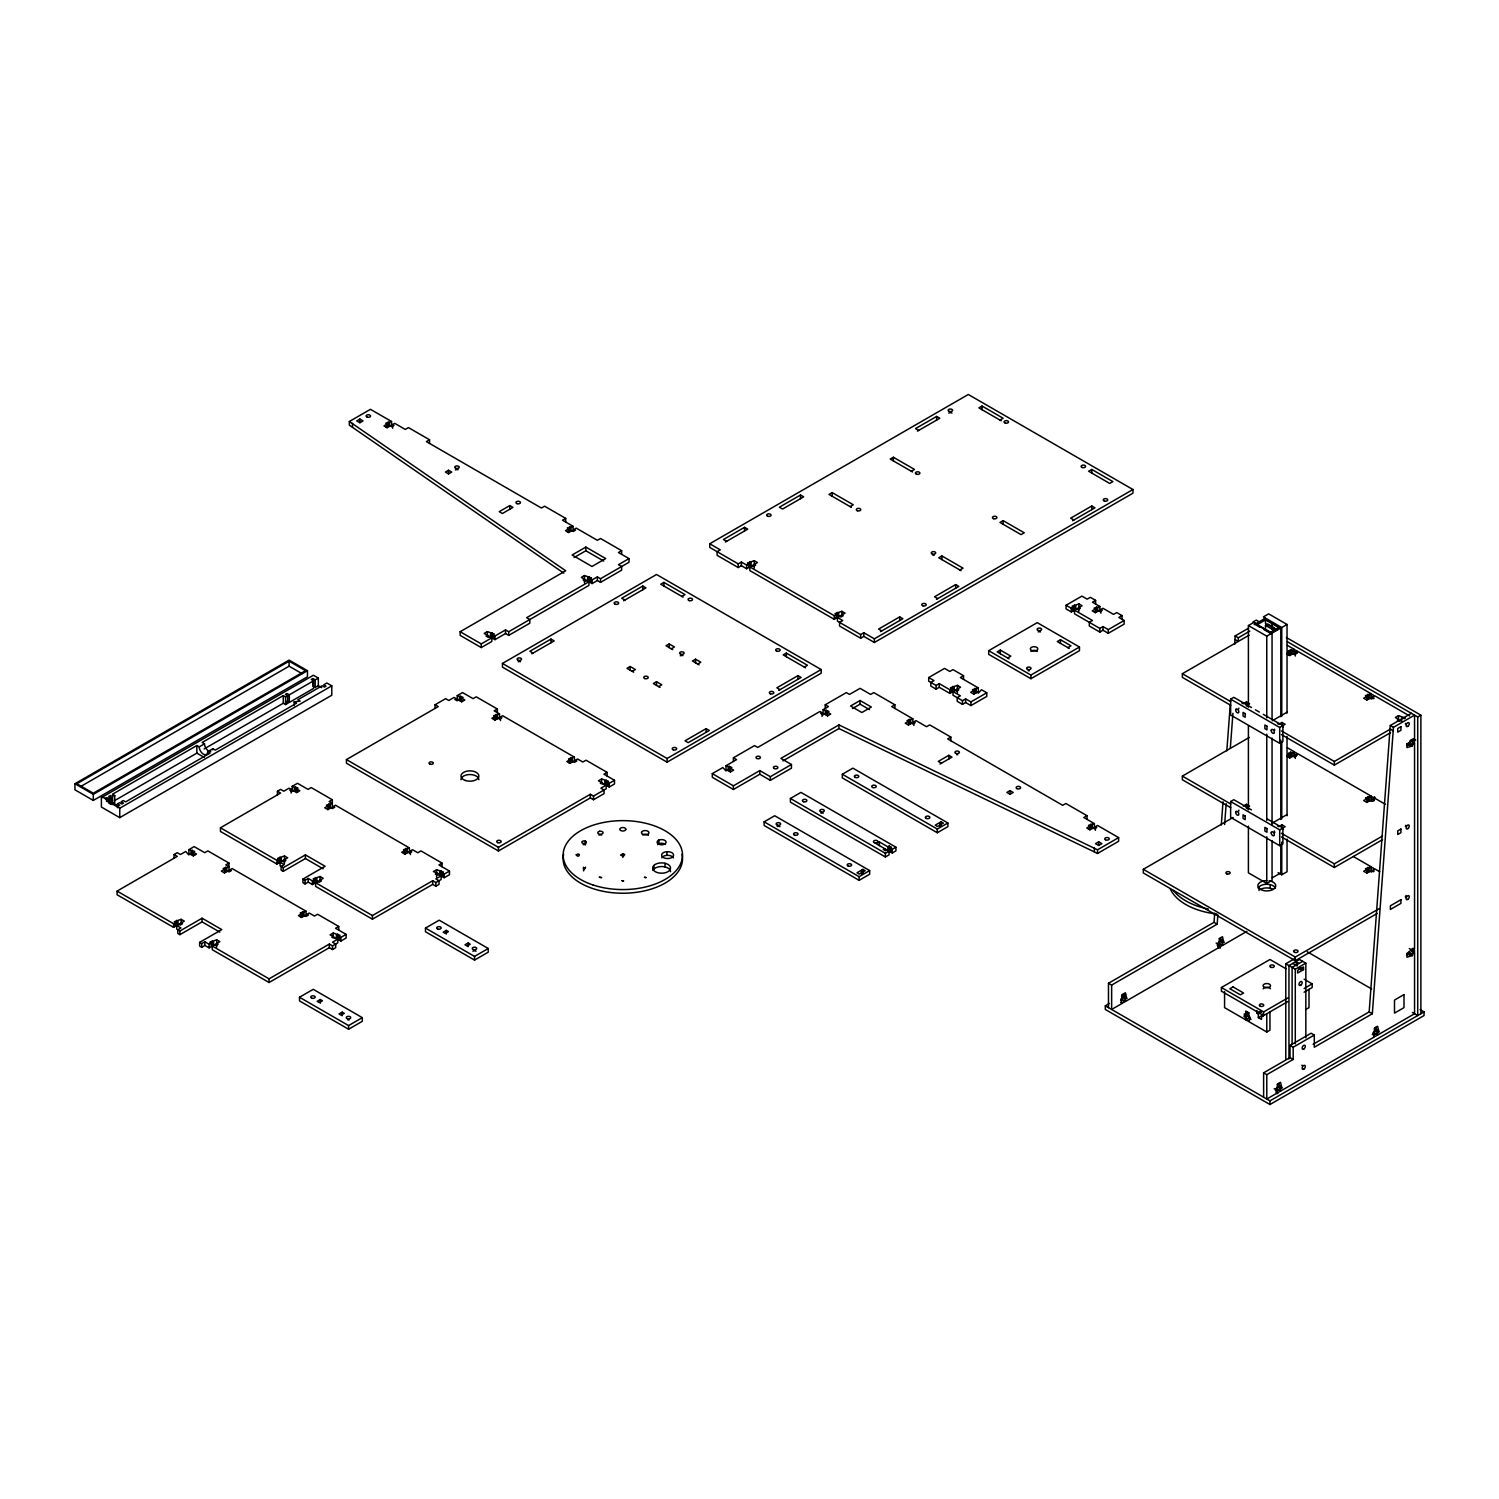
<?xml version="1.0" encoding="UTF-8"?>
<svg xmlns="http://www.w3.org/2000/svg" width="1499" height="1499" viewBox="0 0 1499 1499"><rect width="100%" height="100%" fill="white"/><g stroke="black" fill="none" stroke-linecap="round" stroke-linejoin="round"><path stroke-width="1.5" d="M1108.473 1007.628L1108.473 983.269L1214.021 922.335L1214.715 913.06M1221.292 824.993L1223.015 801.815M1226.819 750.83L1230.286 704.474M1234.783 644.233L1235.139 635.932L1248.555 628.175M1108.473 983.269L1111.64 985.087L1217.188 924.152L1217.881 914.877M1224.627 824.506L1226.182 803.651M1230.342 748.02L1232.928 713.262M1313.124 1044.26L1369.168 1011.9L1390.285 725.516L1411.383 713.318M1263.62 1097.212L1263.62 1072.834L1290.021 1057.601L1290.021 1045.421L1311.119 1033.223L1314.286 1035.06L1314.286 1047.239L1372.334 1013.736L1393.452 727.334L1414.55 715.154L1414.55 739.513L1410.109 740.506L1410.109 742.08M117.484 807.699L117.484 803.895L119.808 805.244L118.215 806.162L112.95 803.108C109.202 807.98 106.673 795.613 101.389 797.655L101.389 807.043L119.751 817.648L331.785 695.217L331.785 685.849L326.876 683.001L323.709 684.837L326.033 686.167L324.459 687.085L322.135 685.755L297.851 699.771L300.175 701.101L294.16 701.888L294.16 705.71M112.95 803.108C110.57 806.069 108.771 796.7 105.024 798.536L111.038 797.749L111.038 803.464M563.774 573.124L349.342 425.154L349.342 421.5L370.459 409.321L391.558 421.5L391.558 425.154L387.117 427.721L383.969 425.885L387.117 424.067L387.117 427.721M359.891 419.064L356.725 420.9L359.891 422.718L363.058 420.9L359.891 419.064L359.891 422.718M391.558 421.5L385.749 423.261L387.117 424.067M385.749 426.934L388.072 425.585L389.44 426.372L389.44 422.718M392.607 428.208L392.607 424.554L394.724 423.336L405.273 429.426L408.44 427.59L429.557 439.788L429.557 443.442M429.557 439.788L426.391 441.605L541.42 508.03L544.587 506.194L565.704 518.392L565.704 522.045M448.557 470.255L445.39 472.073L448.557 473.909L451.724 472.073L448.557 470.255L448.557 473.909M509.772 505.594L499.204 511.684L502.371 513.52L512.939 507.412L509.772 505.594L509.772 509.248M74.95 783.733L289.101 660.103L307.464 670.69L307.464 676.798L93.313 800.429L74.95 789.823L74.95 783.733L93.313 794.339L307.464 670.69M289.101 661.19L76.842 783.733L93.313 793.233L305.552 670.69L289.101 661.19L289.101 666.193L80.89 786.394M565.704 518.392L562.537 520.209L573.086 526.299L573.086 529.971L568.664 532.52L565.498 530.702L568.664 528.866L568.664 532.52M573.086 526.299L567.278 528.079L568.664 528.866M101.389 797.655L313.422 675.243L318.331 678.073L318.331 685.68L321.742 687.666M110.308 795.482L110.308 803.108L112.631 804.438L114.748 803.22L114.748 795.613L108.715 796.4L111.038 797.749M294.16 701.888L296.483 703.237L215.313 750.1L212.952 748.732L207.668 751.767A5.977 3.448 60 0 1 203.452 754.203A5.977 3.448 60 0 1 199.217 746.895L196.856 745.528L112.425 794.264L114.748 795.613M204.108 748.957L283.292 703.237L285.616 704.567L287.714 703.35L287.714 695.742L285.616 696.96L283.292 695.611L202.121 742.473L204.501 743.841A5.977 3.448 60 0 0 210.834 751.73M318.331 678.073L315.165 679.89L312.841 678.56L311.249 679.478L313.572 680.808L313.572 688.434L289.307 702.45L286.984 701.101M567.278 531.733L569.601 530.384L570.988 531.189L570.988 527.536M199.217 746.895L204.501 743.841M287.714 695.742L285.391 694.393L286.984 693.494L289.307 694.824L313.572 680.808M109.258 802.19L110.308 801.59M114.43 800.728L196.856 753.135L204.389 757.501M312.841 678.56L312.841 686.167L315.165 687.516L318.331 685.68M117.484 803.895L119.601 802.677L121.925 804.026L123.499 803.108L121.175 801.759L123.293 800.541L125.616 801.89L210.047 753.135L207.668 751.767M111.882 803.708L119.751 808.261L331.785 685.849M585.865 547.079L572.131 555.005L591.974 566.472L605.708 558.546L585.865 547.079L585.865 550.751L603.722 561.057M574.098 557.534L585.865 550.751M492.871 634.77L494.989 635.988L505.538 629.899L508.704 631.716L588.92 585.416L588.92 581.762L526.655 617.7L529.822 619.537L529.822 623.191L508.704 635.389L505.538 633.552L494.989 639.642L492.871 638.424L492.871 634.77L494.258 633.983L487.381 631.604L484.214 633.421L491.822 637.824L491.822 641.478L481.273 647.568L460.156 635.389L460.156 631.716L565.704 570.782L349.342 421.5M621.635 554.33L621.635 550.676L618.469 552.513L629.018 558.602L629.018 562.256L600.537 578.708L597.37 576.89L592.086 579.926L589.969 578.708L589.969 582.361L592.086 583.579L597.37 580.544L600.537 582.361L621.635 570.182L621.635 566.528L618.469 564.692L629.018 558.602M589.969 582.361L591.356 581.575L591.356 577.921L584.479 575.541L581.331 577.377L588.92 581.762M584.479 579.195L583.111 579.982L585.434 581.331L586.802 580.544M489.705 636.607L488.337 637.394L486.013 636.044L487.381 635.257L487.381 631.604M589.969 578.708L591.356 577.921M492.871 638.424L494.258 637.637L491.934 636.288L490.548 637.094L490.548 633.421M591.356 581.575L589.032 580.225L587.645 581.031L587.645 577.377M460.156 631.716L481.273 643.914L491.822 637.824M277.427 794.882L277.427 791.228L280.594 789.392L283.761 791.228L289.045 788.174L291.162 789.392L291.162 793.046M502.446 663.439L656.525 574.492L821.171 669.547L821.171 673.201L667.092 762.167L502.446 667.111L502.446 663.439L667.092 758.494L821.171 669.547M709.739 543.762L720.288 549.871L717.122 551.688L717.122 555.342L738.22 567.54L741.387 565.704L746.671 568.758L748.788 567.54L748.788 563.868L746.671 565.104L741.387 562.05L738.22 563.868L709.739 547.416L709.739 543.762L968.298 394.481L1132.944 489.536L1132.944 493.19L874.367 642.49L863.817 636.382L860.651 638.218L839.552 626.02L839.552 622.366L842.719 620.549L837.435 617.494L837.435 621.148L860.651 634.564L863.817 632.728L874.367 638.818L1132.944 489.536M174.09 858.196L174.09 854.542L177.257 852.706L180.423 854.542L185.707 851.488L188.762 854.842L190.129 854.055M315.614 882.724L372.427 915.533L432.686 880.737L435.853 882.555L441.137 879.52L441.137 875.847L435.853 878.901L439.02 880.737L439.02 884.391L435.853 886.209L432.686 884.391L372.427 919.187L315.614 886.377L315.614 882.724L323.222 878.339L320.055 876.503L313.179 878.882L314.565 879.688L314.565 883.342L312.448 884.56L308.232 882.124L305.065 883.942L302.948 882.724L302.948 879.07L325.114 866.272L305.403 854.898L283.236 867.696L280.069 865.86L280.069 862.206L287.677 857.821L284.51 855.985L277.652 858.365L279.02 859.152L279.02 862.824L276.903 864.042L220.447 831.439L220.447 827.785L280.594 793.046L277.427 791.228M296.633 792.559L296.633 788.905L299.8 790.722L296.633 792.559L292.211 789.992L292.211 786.338L297.495 783.302L308.045 789.392L311.211 787.556L332.31 799.754L332.31 807.062L327.888 809.629L324.721 807.792L327.888 805.956L327.888 809.629M435.085 708.409L435.085 704.755L445.634 698.646L448.801 700.483L454.085 697.428L456.202 698.646L454.815 699.452L457.139 700.783L458.525 699.996M531.808 653.808L554.162 640.897L550.995 639.08L529.878 651.259L533.044 653.096M623.621 600.799L645.975 587.889L642.809 586.053L621.71 598.251L624.877 600.068M725.366 542.057L747.72 529.147L744.553 527.311L723.455 539.509L726.622 541.326M800.503 495.026L779.386 507.205L782.553 509.042L803.67 496.844L800.503 495.026L800.503 498.68M917.463 431.15L939.817 418.24L936.65 416.422L915.533 428.602L918.7 430.438M291.162 789.392L289.775 790.179L292.099 791.528L293.485 790.722M292.211 786.338L298.02 788.118L296.633 788.905M212.277 946.056L269.07 978.847L329.349 944.051L332.516 945.888L337.781 942.834L337.781 939.18L332.516 942.215L335.682 944.051L335.682 947.705L332.516 949.542L329.349 947.705L269.07 982.501L212.277 949.71L212.277 946.056L219.866 941.653L216.699 939.836L209.841 942.215L211.209 943.002L211.209 946.656L209.111 947.874L204.876 945.438L201.709 947.274L199.611 946.056L199.611 942.384L221.777 929.605L202.065 918.212L179.899 931.01L176.732 929.193L176.732 925.52L184.321 921.136L181.154 919.318L174.296 921.698L175.683 922.485L175.683 926.138L173.565 927.356L117.091 894.753L117.091 891.099L177.257 856.36L174.09 854.542M193.296 855.873L193.296 852.219L196.463 854.055L193.296 855.873L188.874 853.324L188.874 849.671L194.139 846.616L204.707 852.706L207.855 850.889L228.972 863.068L228.972 870.376L224.531 872.943L221.365 871.106L224.531 869.289L224.531 872.943M346.438 759.581L498.418 847.328L590.344 794.264L593.51 796.081L606.177 788.774L606.177 785.12L600.893 788.174L604.06 789.992L604.06 793.646L593.51 799.735L590.344 797.918L498.418 850.982L346.438 763.235L346.438 759.581L438.251 706.572L435.085 704.755M461.692 701.813L461.692 698.159L464.859 699.996L461.692 701.813L457.251 699.265L457.251 695.611L462.535 692.557L473.084 698.646L476.251 696.829L497.349 709.008L497.349 712.662M188.874 849.671L194.664 851.432L193.296 852.219M298.02 791.772L295.696 790.423L294.329 791.228L294.329 787.556M457.251 695.611L463.06 697.372L461.692 698.159M194.664 855.086L192.34 853.755L190.973 854.542L190.973 850.889M681.858 596.415L685.024 594.597L663.926 582.399L660.759 584.235L683.113 597.145M850.102 506.606L853.268 504.77L832.151 492.59L828.984 494.408L851.338 507.318M911.317 471.248L914.484 469.431L893.367 457.251L890.2 459.069L912.554 471.979M999.964 420.076L1003.131 418.24L982.032 406.06L978.866 407.878L1001.22 420.788M332.31 799.754L329.143 801.572L332.31 803.408L326.52 805.169L327.888 805.956M837.435 617.494L845.043 613.11L841.876 611.292L834.999 613.653L836.386 614.459L836.386 618.113L834.268 619.331L749.837 570.576L749.837 566.922L757.426 562.537L754.259 560.701L747.401 563.081L748.788 563.868M228.972 863.068L225.806 864.904L228.972 866.722L223.164 868.502L224.531 869.289M497.349 709.008L494.183 710.845L499.467 713.88L499.467 717.553L495.026 720.101L491.859 718.283L495.026 716.447L495.026 720.101M499.467 713.88L493.658 715.66L495.026 716.447M493.658 719.314L495.982 717.965L497.349 718.771L497.349 715.098M500.516 720.588L500.516 716.934L502.633 715.716L574.398 757.145L574.398 760.799L569.976 763.366L566.809 761.529L569.976 759.712L569.976 763.366M220.447 827.785L276.903 860.37L279.02 859.152M281.344 857.821L281.344 861.475L279.976 860.688L277.652 862.019L279.02 862.824M117.091 891.099L173.565 923.703L175.683 922.485M177.988 921.136L177.988 924.789L176.62 924.002L174.296 925.351L175.683 926.138M632.259 671.365L635.426 669.547L630.142 666.493L626.975 668.329L633.665 672.189M671.308 648.823L674.475 646.987L669.191 643.952L666.024 645.769L672.714 649.629M280.069 862.206L284.285 864.642L281.119 866.478L281.119 870.132L283.236 871.35L305.403 858.552L323.147 868.802M176.732 925.52L180.948 927.956L177.781 929.792L177.781 933.446L179.899 934.664L202.065 921.866L219.791 932.116M302.948 879.07L305.065 880.288L308.232 878.47L312.448 880.906L314.565 879.688M199.611 942.384L201.709 943.602L204.876 941.784L209.111 944.22L211.209 943.002M658.642 686.598L661.808 684.781L656.525 681.726L653.358 683.563L660.047 687.404M697.691 664.057L700.857 662.221L695.573 659.185L692.407 661.003L699.096 664.863M316.889 878.339L316.889 881.993L315.502 881.206L313.179 882.536L314.565 883.342M409.358 847.891L403.55 849.652L404.936 850.439L404.936 854.111L409.358 851.544L409.358 847.891L335.476 805.225L333.378 806.462L334.745 807.249L332.422 808.579L331.054 807.792M404.936 850.439L401.769 852.275L404.936 854.111M306.021 911.205L300.212 912.985L301.58 913.772L301.58 917.425L306.021 914.858L306.021 911.205L232.139 868.558L230.022 869.776L231.408 870.563L229.085 871.912L227.698 871.106M403.55 853.306L405.873 851.975L407.241 852.762L407.241 849.109M574.398 757.145L568.589 758.925L569.976 759.712M301.58 913.772L298.413 915.589L301.58 917.425M410.407 854.599L410.407 850.926L412.525 849.708L417.809 852.762L420.975 850.926L442.074 863.124L442.074 866.778M300.212 916.639L302.536 915.289L303.904 916.076L303.904 912.423M568.589 762.579L570.913 761.23L572.299 762.017L572.299 758.363M749.837 566.922L834.268 615.677L836.386 614.459M959.866 569.976L963.033 568.14L941.915 555.96L938.749 557.778L961.103 570.688M1003.131 520.621L999.964 522.439L1021.081 534.637L1024.248 532.801L1003.131 520.621L1003.131 524.275M1091.797 469.431L1088.63 471.248L1109.728 483.446L1112.895 481.61L1091.797 469.431L1091.797 473.084M804.288 667.111L807.455 665.275L786.338 653.096L783.19 654.913L805.544 667.823M442.074 863.124L438.907 864.942L449.475 871.05L449.475 874.704L444.191 877.739L442.074 876.522L442.074 872.868L443.442 872.081L436.584 869.701L433.417 871.537L443.442 875.735L442.074 876.522M338.737 930.092L338.737 926.438L335.57 928.274L346.119 934.364L346.119 938.018L340.854 941.072L338.737 939.854L338.737 936.2L340.104 935.395L333.246 933.015L330.08 934.851L336.413 938.505L337.781 937.718L337.781 934.064M607.114 776.032L607.114 772.378L603.947 774.215L614.515 780.304L614.515 783.958L609.231 787.012L607.114 785.795L607.114 782.141L608.5 781.335L601.624 778.955L598.457 780.792L604.79 784.445L606.177 783.658L606.177 780.005M436.584 873.355L435.328 874.086L441.137 875.847M442.074 872.868L444.191 874.086L449.475 871.05M338.737 936.2L340.854 937.418L346.119 934.364M607.114 782.141L609.231 783.359L614.515 780.304M338.737 939.854L340.104 939.049M607.114 785.795L608.5 784.989M706.141 728.645L685.024 740.825L688.191 742.661L709.308 730.481L706.141 728.645L706.141 732.299M778.768 690.364L801.122 677.454L797.955 675.637L776.857 687.816L780.023 689.652M880.513 631.622L902.866 618.712L899.7 616.895L878.601 629.074L881.768 630.91M936.444 599.338L958.817 586.428L955.65 584.591L934.533 596.789L937.699 598.607M1072.609 520.734L1094.963 507.824L1091.797 505.987L1070.679 518.186L1073.846 520.003M299.5 997.247L313.235 989.321L362.308 1017.652L362.308 1021.306L348.592 1029.232L299.5 1000.901L299.5 997.247L348.592 1025.578L362.308 1017.652M425.472 928.087L439.188 920.18L488.262 948.511L488.262 952.165L474.546 960.091L425.472 931.741L425.472 928.087L474.546 956.418L488.262 948.511M733.404 761.455L733.404 757.801L754.522 745.603L757.688 747.439L819.953 711.482L822.07 712.7L822.07 716.372M825.237 708.446L825.237 704.792L846.335 692.594L849.502 694.43L860.07 688.341L870.619 694.43L873.786 692.594L894.884 704.792L894.884 708.446M320.355 999.533L317.188 1001.351L319.306 1002.569L322.472 1000.751L320.355 999.533L320.355 1003.187M782.909 760.911L838.953 728.551L1097.53 853.456L1118.629 841.276L1118.629 837.622L1097.53 849.802L838.953 724.898L780.904 758.4L791.453 764.509L791.453 768.163L770.355 780.342L759.806 774.252L733.404 789.486L712.306 777.288L712.306 773.634L722.855 767.544L725.909 770.898L727.296 770.111M730.463 771.929L730.463 768.275L733.629 770.111L730.463 771.929L726.022 769.38L726.022 765.727L736.571 759.618L733.404 757.801M827.56 715.885L827.56 712.212L830.727 714.049L827.56 715.866L823.12 713.318L823.12 709.664L828.404 706.61L825.237 704.792M726.022 765.727L731.831 767.488L730.463 768.275M822.07 712.7L820.702 713.505L823.007 714.836L824.394 714.049M823.12 709.664L828.928 711.425L827.56 712.212M446.309 930.373L443.142 932.209L445.259 933.427L448.426 931.591L446.309 930.373L446.309 934.027M860.07 700.52L850.57 706.01L861.85 712.531L871.35 707.041L860.07 700.52L860.07 704.174L869.476 709.608M852.463 708.559L860.07 704.174M712.306 773.634L733.404 785.832L759.806 770.598L770.355 776.688L791.453 764.509M342.184 1012.125L339.018 1013.961L341.116 1015.179L344.283 1013.343L342.184 1012.125L342.184 1015.779M468.138 942.983L464.971 944.801L467.07 946.019L470.236 944.201L468.138 942.983L468.138 946.637M928.705 677.548L933.989 680.583L930.823 682.42L930.823 686.074L936.088 689.128L939.255 687.292L949.823 693.381L951.921 692.163L951.921 688.509L949.823 689.727L939.255 683.638L936.088 685.455L928.705 681.202L928.705 677.548L944.539 668.404L949.823 671.458L952.989 669.622L963.538 675.712L963.538 679.366M1074.502 610.13L1092.452 620.492L1089.286 622.31L1089.286 625.964L1099.835 632.072L1103.002 630.236L1108.286 633.29L1124.119 624.146L1124.119 620.492L1108.286 629.617L1103.002 626.582L1099.835 628.4L1074.502 613.784L1074.502 610.13L1082.109 605.746L1078.943 603.91L1072.085 606.289L1073.453 607.076L1073.453 610.73L1071.335 611.948L1066.07 608.913L1066.07 605.259L1081.885 596.115L1087.168 599.15L1090.335 597.333L1095.619 600.368L1095.619 604.041M894.884 704.792L891.718 706.61L912.835 718.808L912.835 722.462L908.394 725.01L905.227 723.193L908.394 721.356L908.394 725.01M988.684 650.678L1037.233 622.647L1079.467 647.025L1079.467 650.678L1030.919 678.71L988.684 654.332L988.684 650.678L1030.919 675.056L1079.467 647.025M1066.07 605.259L1071.335 608.294L1073.453 607.076M1007.684 657.986L1010.851 656.169L1000.301 650.079L997.135 651.896L1009.089 658.811M1075.776 605.746L1075.776 609.4L1074.408 608.613L1072.085 609.943L1073.453 610.73M963.538 675.712L960.372 677.548L978.304 687.91L978.304 691.564L973.882 694.112L970.715 692.294L973.882 690.458L973.882 694.112M1095.619 600.368L1092.452 602.205L1099.835 606.477L1099.835 610.13L1095.394 612.679L1092.228 610.861L1095.394 609.025L1095.394 612.679M952.989 691.564L960.372 695.817L957.205 697.653L957.205 701.307L962.47 704.361L965.637 702.525L970.921 705.579L986.754 696.435L986.754 692.782L970.921 701.925L965.637 698.871L962.47 700.689L952.989 695.217L952.989 691.564L960.578 687.179L957.411 685.343L950.553 687.722L951.921 688.509M1099.835 606.477L1094.026 608.238L1095.394 609.025M954.245 687.179L954.245 690.833L952.877 690.027L950.553 691.376L951.921 692.163M912.835 718.808L907.026 720.569L908.394 721.356M1100.884 613.166L1100.884 609.512L1103.002 608.294L1113.551 614.384L1116.718 612.566L1122.001 615.602L1122.001 619.274M913.884 725.497L913.884 721.843L916.001 720.626L926.551 726.715L929.717 724.898L950.834 737.077L950.834 740.731M978.304 687.91L972.514 689.671L973.882 690.458M1067.85 647.643L1071.017 645.807L1060.468 639.717L1057.301 641.535L1069.255 648.449M790.404 798.48L800.953 792.39L895.934 847.216L895.934 850.87L892.242 853.006L890.144 851.788L890.144 848.134L891.512 847.347L889.188 845.998L887.82 846.804L879.37 841.913L876.203 843.75L889.076 851.188L889.076 854.842L885.384 856.978L790.404 802.134L790.404 798.48L885.384 853.324L889.076 851.188M842.326 774.252L852.875 768.144L947.874 822.988L947.874 826.642L937.306 832.751L842.326 777.906L842.326 774.252L937.306 829.078L947.874 822.988M764.134 821.827L774.683 815.737L869.664 870.582L869.664 874.236L859.114 880.325L764.134 825.481L764.134 821.827L859.114 876.671L869.664 870.582M1122.001 615.602L1118.835 617.438L1124.119 620.492M950.834 737.077L947.668 738.913L1062.697 805.319L1065.864 803.501L1086.981 815.681L1086.981 819.335M940.023 764.04L951.996 757.126L948.83 755.309L938.262 761.398L941.428 763.216M1248.405 707.209L1248.405 625.551L1253.689 622.516L1272.051 633.121L1272.051 719.426M1254.195 624.652L1265.212 618.3M1265.193 629.58L1270.14 632.447L1278.703 627.519L1265.493 619.893L1256.949 624.821L1263.545 628.643M1235.139 635.932L1238.305 637.768L1249.81 631.116M1265.493 630.048L1265.493 625.383L1267.817 624.034L1274.412 627.837L1272.089 629.187M1230.754 705.317L1182.355 677.361L1182.355 673.707L1249.21 635.126M884.654 848.621L883.267 849.408L885.59 850.757L886.977 849.97M890.144 851.788L891.512 851.001L889.188 849.652L887.82 850.458L887.82 846.804M890.144 848.134L892.242 849.352L895.934 847.216M941.11 821.771L935.207 825.181L937.531 826.53L943.433 823.12L941.11 821.771L941.11 825.424L939.742 826.23L939.742 822.558M862.918 869.364L856.997 872.774L859.32 874.104L865.242 870.694L862.918 869.364L862.918 873.018M1248.405 625.551L1266.767 636.157L1281.458 627.688M1287.041 624.465L1268.66 613.859L1263.395 616.913L1281.757 627.519L1287.041 624.465L1287.041 713.112M1010.026 790.648L1006.878 792.465L1010.026 794.301L1013.193 792.465L1010.026 790.648L1010.026 794.301M1292.119 650.566L1292.119 654.22L1290.751 653.414L1288.428 654.763L1288.428 651.109L1290.751 649.76L1292.119 650.566L1294.237 649.348L1294.237 653.002L1289.796 655.55L1286.629 653.733L1289.796 651.896L1289.796 655.55M1295.286 656.037L1295.286 652.384L1297.403 651.166L1371.285 693.812L1371.285 697.485L1366.844 700.033L1363.678 698.215L1366.844 696.379L1366.844 700.033M1263.264 714.33L1282.882 725.666L1282.882 741.499L1279.715 743.335L1230.642 715.004L1230.642 699.152L1233.808 697.316L1251.478 707.528M1246.418 701.925L1246.418 705.579L1249.585 703.762L1246.418 701.925L1243.252 703.762L1241.884 702.956M1086.981 815.681L1083.814 817.517L1094.364 823.607L1094.364 827.261L1089.923 829.828L1086.756 827.991L1089.923 826.174L1089.923 829.828M1094.364 823.607L1088.555 825.368L1089.923 826.174M1272.239 720.757L1287.041 712.212M1088.555 829.022L1090.879 827.692L1092.246 828.479L1092.246 824.825M1230.754 807.68L1182.355 779.742L1182.355 776.089L1249.21 737.489M1095.413 830.315L1095.413 826.661L1097.53 825.443L1118.629 837.622M1279.715 743.335L1279.715 727.483L1285.13 724.279L1281.964 722.443L1278.797 724.279L1277.429 723.474M1098.692 841.82L1095.525 843.656L1098.692 845.473L1101.859 843.656L1098.692 841.82L1098.692 845.473M1371.285 693.812L1365.477 695.592L1366.844 696.379M1292.119 752.929L1292.119 756.583L1290.751 755.796L1288.428 757.126L1288.428 753.472L1290.751 752.142L1292.119 752.929L1294.237 751.711L1294.237 755.365L1289.796 757.932L1286.629 756.096L1289.796 754.278L1289.796 757.932M1295.286 758.419L1295.286 754.765L1297.403 753.529L1371.285 796.194L1371.285 799.848L1366.844 802.415L1363.678 800.578L1366.844 798.742L1366.844 802.415M1267.18 818.96L1282.882 828.029L1282.882 843.881L1279.715 845.698L1230.642 817.367L1230.642 801.515L1233.808 799.698L1251.478 809.891M1398.511 715.641L1395.344 717.459L1398.511 719.295L1398.511 715.641L1405.369 718.021L1404.001 718.808M1243.252 806.125L1246.418 804.288L1249.585 806.125L1246.418 807.961L1246.418 804.288M1398.511 719.295L1397.237 720.026L1399.56 721.356L1400.928 720.569M1377.225 913.416L1295.286 960.709L1143.306 872.961L1143.306 869.308L1233.134 817.461M1281.458 730.931L1334.335 761.455L1390.585 728.982M1281.458 734.585L1334.335 765.108L1390.585 732.636M1287.21 641.628L1417.717 716.972L1420.883 715.154L1420.883 1013.736M1412.433 745.977L1409.266 744.16L1409.266 742.567L1412.433 744.403L1412.433 745.977L1406.961 747.57L1406.961 743.916L1411.383 741.349L1414.55 743.185L1414.55 949.129L1412.433 950.347L1409.266 948.53M1272.239 823.12L1287.041 814.575M1406.961 745.49L1409.266 744.16M1412.433 744.403L1414.55 743.185M1279.715 845.698L1279.715 829.865L1285.13 826.642L1281.964 824.825L1278.797 826.642L1277.429 825.855M1371.285 796.194L1365.477 797.955L1366.844 798.742M1272.276 877.814L1281.458 872.512M1248.405 826.174L1248.405 872.83L1266.767 883.436L1272.051 880.381L1272.051 840.733M1278.085 872.662L1281.757 874.779L1287.041 871.743L1287.041 839.084M1281.458 833.294L1334.335 863.836L1382.546 835.992M1281.458 836.948L1334.335 867.49L1382.546 839.646M1216.139 943.04L1219.305 944.876L1219.305 947.312L1125.374 1001.538L1122.208 999.721L1122.208 994.586L1125.374 992.769L1126.742 998.315L1125.374 999.102L1122.208 997.285L1123.575 996.479L1126.742 998.315M1246.924 931.347L1222.472 945.476L1219.305 943.658L1219.305 938.543L1222.472 936.706L1223.84 942.253L1222.472 943.04L1219.305 941.222L1220.673 940.416L1223.84 942.253M1420.04 1009.576L1424.05 1011.9L1424.05 1015.554L1269.953 1104.519L1105.306 1009.464L1105.306 1005.81L1109.372 1003.468M1121.533 996.442L1125.599 994.099M1122.208 998.259L1120.821 999.046L1122.208 1003.374L1111.64 1009.464L1111.64 985.087M1219.305 942.196L1217.919 942.983L1217.919 945.663L1219.305 944.876M1371.285 866.872L1365.477 868.652L1366.844 869.439L1366.844 873.093L1371.285 870.526L1371.285 866.872L1353.335 856.51M1366.844 869.439L1363.678 871.256L1366.844 873.093M1287.903 1001.538L1263.62 1015.554L1221.404 991.176L1221.404 987.522L1269.953 959.491L1286.048 968.785M1143.306 869.308L1295.286 957.055L1379.23 908.6M1285.786 1059.437L1285.786 963.763L1294.593 958.685M1302.668 961.327L1292.119 967.417L1292.119 1044.428M1285.786 963.763L1295.286 969.253L1305.835 963.145L1305.835 1037.833M1303.53 969.609L1297.609 973.02L1297.609 970.34L1303.53 966.93L1303.53 969.609L1300.364 967.773L1298.977 968.579L1302.144 970.396M1244.32 1016.584L1247.487 1014.767L1248.854 1015.554L1245.688 1017.39L1244.32 1016.584L1244.32 1013.905L1245.688 1014.711L1248.854 1012.874L1248.854 1017.99L1245.688 1019.826L1224.571 1007.628L1224.571 991.645M1256.986 1010.495L1256.986 1013.174L1260.153 1011.357M1256.986 1013.174L1258.354 1013.98L1261.521 1012.144M1221.404 987.522L1263.62 1011.9L1287.903 997.884M1304.093 988.534L1312.168 983.869L1312.168 987.522L1304.093 992.207M1258.354 1013.98L1258.354 1017.634L1261.521 1015.797L1262.889 1016.584L1262.889 1013.905M1248.854 1016.528L1250.222 1017.315L1248.854 1021.643L1266.786 1032.005L1269.953 1030.188L1269.953 1011.9M1305.835 1009.464L1309.002 1007.628L1309.002 989.359M1412.433 955.594L1409.266 953.776L1409.266 952.184L1412.433 954.02L1412.433 955.594L1406.961 957.186L1406.961 953.533L1412.433 948.773L1412.433 950.347M1406.961 955.107L1409.266 953.776M1412.433 954.02L1414.55 952.802L1414.55 1013.736L1377.618 1035.06L1374.452 1033.223L1374.452 1028.108L1377.618 1026.272L1378.986 1031.818L1377.618 1032.624L1374.452 1030.787L1375.82 1030L1378.986 1031.818M1290.021 1045.421L1293.187 1047.239L1314.286 1035.06M1263.62 1072.834L1266.786 1074.671L1293.187 1059.437L1293.187 1047.239M1374.452 1031.762L1373.065 1032.549L1374.452 1036.877L1280.521 1091.122L1277.354 1089.286L1277.354 1084.17L1280.521 1082.334L1281.889 1087.881L1280.521 1088.667L1277.354 1086.85L1278.722 1086.063L1281.889 1087.881M1277.354 1087.824L1275.968 1088.611L1277.354 1092.94L1266.786 1099.029L1266.786 1074.671M1105.306 1005.81L1269.953 1100.866L1424.05 1011.9M583.467 867.246C582.249 873.617 588.695 861.55 583.467 870.9M599 835.112L599.619 834.943A2.605 1.499 0 0 1 601.605 835.037M622.816 853.812L620.586 855.105L623.397 856.36L624.764 854.467L622.816 853.812L622.816 857.465M1264.332 618.544L1280.802 628.062L1280.802 716.747M1277.054 630.217L1265.493 623.547L1265.493 619.893M1260.247 622.404L1256.237 620.099L1253.07 621.916L1257.08 624.24M1265.493 625.383L1275.405 631.098M1286.348 637.487L1420.883 715.154M1254.626 624.165L1260.116 627.332M1263.769 629.43L1271.096 633.665M1287.229 645.301L1294.237 649.348M1409.622 715.96L1374.452 695.648L1372.334 696.866L1373.702 697.653L1371.379 699.002L1370.011 698.215M1295.286 652.384L1296.654 653.171L1294.33 654.52L1292.962 653.733M1288.428 651.109L1289.796 651.896M1390.285 725.516L1393.452 727.334M1235.139 639.586L1238.305 641.422L1238.305 637.768M1390.285 729.17L1393.452 730.987M1406.961 743.916L1410.109 745.734M1100.884 609.512L1102.271 610.318L1099.947 611.648L1098.561 610.861M1078.943 607.563L1080.311 608.35L1077.987 609.7L1076.619 608.913M1255.412 709.795L1259.329 712.062M1246.418 705.579L1247.805 706.366M1283.331 726.903L1281.964 726.097L1281.964 722.443M1230.642 699.152L1279.715 727.483M1182.355 673.707L1230.754 701.663M1287.229 747.664L1294.237 751.711M1385.488 804.382L1374.452 798.011L1372.334 799.229L1373.702 800.035L1371.379 801.365L1370.011 800.578M1295.286 754.765L1296.654 755.552L1294.33 756.883L1292.962 756.096M1288.428 753.472L1289.796 754.278M1379.717 871.743L1374.452 868.708L1371.379 872.062L1370.011 871.256M1246.418 807.961L1247.805 808.748M1283.331 829.266L1281.964 828.479L1281.964 824.825M1230.642 801.515L1279.715 829.865M1182.355 776.089L1230.754 804.026M986.754 692.782L981.47 689.727L978.416 693.081L977.048 692.294M754.259 564.355L755.646 565.16L753.322 566.491L751.955 565.704M839.552 616.276L840.92 617.063L843.244 615.733L841.876 614.946L841.876 611.292M834.999 617.307L836.386 618.113M957.411 688.997L958.779 689.784L956.456 691.133L955.088 690.346M1411.383 950.966L1414.55 952.802M1406.961 953.533L1410.109 955.35M621.635 550.676L600.537 538.497L597.37 540.315L576.253 528.135L574.154 529.353L575.522 530.14L573.199 531.489L571.831 530.702M913.884 721.843L915.252 722.63L912.928 723.98L911.561 723.193M1095.413 826.661L1096.8 827.448L1094.476 828.778L1093.09 827.991M1307.259 951.771L1371.585 988.928M1412.433 1012.518L1417.717 1015.554L1417.717 716.972M392.607 424.554L393.993 425.341L391.67 426.69L390.283 425.885M1305.835 963.145L1299.502 959.491L1288.953 965.581L1288.953 1058.931M1298.977 963.464L1295.811 961.627L1297.197 965.956L1292.644 963.464M1214.021 922.335L1217.188 924.152M1369.168 1011.9L1372.334 1013.736M1304.13 979.222L1312.168 983.869M1219.305 938.543L1222.472 940.36M1374.452 1028.108L1377.618 1029.944M1258.354 1017.634L1261.521 1019.451L1261.521 1015.797M1248.854 1012.874L1245.688 1011.038L1245.688 1014.711M1290.021 1057.601L1293.187 1059.437M1122.208 994.586L1125.374 996.423M1277.354 1084.17L1280.521 1085.988M1274.187 1088.667L1277.354 1090.504M607.114 772.378L586.015 760.199L582.849 762.017L577.565 758.981L575.466 760.199L576.834 760.986L574.51 762.335L573.143 761.529M500.516 716.934L501.903 717.721L499.579 719.07L498.193 718.283M606.177 785.12L600.368 783.359L601.624 782.628L601.624 778.955M289.101 666.193L301.899 673.576M285.391 702.019L287.714 703.35M410.407 850.926L411.794 851.732L409.471 853.062L408.103 852.275M284.51 859.639L285.878 860.445L283.555 861.775L282.187 860.988M317.732 881.506L319.1 882.293L321.423 880.962L320.055 880.175L320.055 876.503M338.737 926.438L317.619 914.259L314.453 916.076L309.187 913.041L307.07 914.259L308.438 915.046L306.115 916.395L304.747 915.589M337.781 939.18L331.972 937.418L333.246 936.688L333.246 933.015M216.699 943.489L218.086 944.276L215.762 945.625L214.376 944.838M178.849 924.302L180.217 925.108L182.541 923.759L181.154 922.972L181.154 919.318M1401.677 717.459L1401.677 721.113M1377.618 1032.624L1377.618 1035.06M1375.82 1027.321L1375.82 1030M1369.168 695.049L1369.168 698.703L1367.8 697.897L1367.8 694.243M1369.168 797.412L1369.168 801.066L1367.8 800.279L1367.8 796.625M1369.168 868.09L1369.168 871.743L1367.8 870.956L1367.8 867.303M1334.335 761.455L1334.335 765.108M1334.335 863.836L1334.335 867.49M1295.286 957.055L1295.286 960.709M1295.286 969.253L1295.286 1043.922M1290.751 649.76L1290.751 653.414M1290.751 752.142L1290.751 755.796M1287.041 736.44L1287.041 815.756M1281.757 627.519L1281.757 716.147M1281.757 741.818L1281.757 818.791M1281.757 842.119L1281.757 874.779M1280.802 740.094L1280.802 819.447M1280.802 845.136L1280.802 873.13M1280.521 1088.667L1280.521 1091.122M1278.722 1083.384L1278.722 1086.063M1272.089 623.696L1272.089 627.35M1272.051 738.089L1272.051 824.394M1270.196 884.691L1270.196 888.345M1269.953 1100.866L1269.953 1104.519M1266.767 636.157L1266.767 717.815M1266.767 734.135L1266.767 820.459M1266.767 836.779L1266.767 883.436M1266.786 1013.736L1266.786 1032.005M1263.62 1011.9L1263.62 1015.554M1259.029 886.827L1259.029 890.5M1248.405 725.872L1248.405 809.853M1247.487 1012.087L1247.487 1014.767M1245.688 1017.39L1245.688 1019.826M1222.472 943.04L1222.472 945.476M1220.673 937.737L1220.673 940.416M1125.374 999.102L1125.374 1001.538M1108.286 629.617L1108.286 633.29M1103.002 626.582L1103.002 630.236M1099.835 628.4L1099.835 632.072M1097.718 607.695L1097.718 611.348L1096.35 610.561L1096.35 606.889M1097.53 849.802L1097.53 853.456M1094.364 847.984L1094.364 851.638M1091.797 505.987L1091.797 509.641M1090.879 824.038L1090.879 827.692M1078.943 603.91L1078.943 611.217M1074.408 604.94L1074.408 608.613M1071.335 608.294L1071.335 611.948M1060.468 639.717L1060.468 643.371M1030.919 675.056L1030.919 678.71M1000.301 650.079L1000.301 653.733M982.032 406.06L982.032 409.714M976.205 689.128L976.205 692.782L974.818 691.976L974.818 688.322M970.921 701.925L970.921 705.579M965.637 698.871L965.637 702.525M962.47 700.689L962.47 704.361M957.411 685.343L957.411 692.65M955.65 584.591L955.65 588.245M952.877 686.373L952.877 690.027M949.823 689.727L949.823 693.381M948.83 755.309L948.83 758.962M941.915 555.96L941.915 559.614M939.255 683.638L939.255 687.292M937.306 829.078L937.306 832.751M936.65 416.422L936.65 420.076M936.088 685.455L936.088 689.128M910.717 720.026L910.717 723.68L909.35 722.874L909.35 719.22M899.7 616.895L899.7 620.549M893.367 457.251L893.367 460.905M892.242 849.352L892.242 853.006M889.188 845.998L889.188 849.652M885.384 853.324L885.384 856.978M879.37 841.913L879.37 845.586M874.367 638.818L874.367 642.49M863.817 632.728L863.817 636.382M861.55 870.151L861.55 873.805M860.651 634.564L860.651 638.218M859.114 876.671L859.114 880.325M838.953 724.898L838.953 728.551M838.709 613.11L838.709 616.764L837.323 615.977L837.323 612.323M834.268 615.677L834.268 619.331M832.151 492.59L832.151 496.244M826.605 710.095L826.605 713.749L825.237 714.536L825.237 710.882M797.955 675.637L797.955 679.291M786.338 653.096L786.338 656.749M770.355 776.688L770.355 780.342M759.806 770.598L759.806 774.252M754.259 560.701L754.259 568.027M751.111 562.537L751.111 566.191L749.725 565.404L749.725 561.75M746.671 565.104L746.671 568.758M744.553 527.311L744.553 530.965M741.387 562.05L741.387 565.704M738.22 563.868L738.22 567.54M733.404 785.832L733.404 789.486M729.507 766.139L729.507 769.793L728.139 770.598L728.139 766.945M695.573 659.185L695.573 662.839M669.191 643.952L669.191 647.605M667.092 758.494L667.092 762.167M666.83 851.713L666.83 855.386M664.994 863.293L664.994 866.965M663.926 582.399L663.926 586.053M658.885 840.152L658.885 843.806M656.525 681.726L656.525 685.38M653.845 865.448A8.957 5.172 0 0 0 655.269 871.687L657.124 872.512A8.957 5.172 0 0 0 669.36 870.619A8.957 5.172 0 0 0 666.081 863.555L663.907 863.049A8.957 5.172 0 0 0 653.845 865.448L653.845 869.101M642.809 586.053L642.809 589.725M630.142 666.493L630.142 670.147M609.231 783.359L609.231 787.012M604.79 780.792L604.79 784.445M600.537 578.708L600.537 582.361M597.37 576.89L597.37 580.544M593.51 796.081L593.51 799.735M592.086 579.926L592.086 583.579M590.344 794.264L590.344 797.918M589.032 576.572L589.032 580.225M585.397 841.164L585.397 844.818M584.479 575.541L584.479 582.849M570.913 757.576L570.913 761.23M569.601 526.73L569.601 530.384M550.995 639.08L550.995 642.734M508.704 631.716L508.704 635.389M505.538 629.899L505.538 633.552M498.418 847.328L498.418 850.982M495.982 714.311L495.982 717.965M494.989 635.988L494.989 639.642M491.934 632.634L491.934 636.288M481.273 643.914L481.273 647.568M474.546 956.418L474.546 960.091M460.736 696.042L460.736 699.696L459.369 700.483L459.369 696.829M444.191 874.086L444.191 877.739M441.137 870.732L441.137 874.385M439.75 871.537L439.75 875.191M436.584 869.701L436.584 877.009M435.853 882.555L435.853 886.209M432.686 880.737L432.686 884.391M405.873 848.322L405.873 851.975M388.072 421.931L388.072 425.585M372.427 915.533L372.427 919.187M352.509 423.336L352.509 426.99M348.592 1025.578L348.592 1029.232M340.854 937.418L340.854 941.072M336.413 934.851L336.413 938.505M332.516 945.888L332.516 949.542M330.211 804.626L330.211 808.28L328.824 807.493L328.824 803.839M329.349 944.051L329.349 947.705M315.502 877.552L315.502 881.206M315.165 679.89L315.165 687.516M312.448 880.906L312.448 884.56M308.232 878.47L308.232 882.124M305.403 854.898L305.403 858.552M305.065 880.288L305.065 883.942M302.536 911.636L302.536 915.289M295.696 786.769L295.696 790.423M289.307 694.824L289.307 702.45M285.616 696.96L285.616 704.567M284.51 855.985L284.51 863.312M283.292 695.611L283.292 703.237M283.236 867.696L283.236 871.35M279.976 857.035L279.976 860.688M276.903 860.37L276.903 864.042M269.07 978.847L269.07 982.501M226.855 867.94L226.855 871.594L225.487 870.807L225.487 867.153M216.699 939.836L216.699 947.143M213.533 941.653L213.533 945.326L212.165 944.52L212.165 940.866M209.111 944.22L209.111 947.874M204.876 941.784L204.876 945.438M202.065 918.212L202.065 921.866M201.709 943.602L201.709 947.274M196.856 745.528L196.856 753.135M192.34 850.083L192.34 853.755M179.899 931.01L179.899 934.664M176.62 920.349L176.62 924.002M173.565 923.703L173.565 927.356M119.751 808.261L119.751 817.648M112.631 796.831L112.631 804.438M108.94 798.967L108.94 802.771M106.616 797.618L106.616 801.44M93.313 794.339L93.313 800.429M212.952 748.732A5.977 3.448 60 0 1 212.802 749.893M820.946 813.207A2.23 1.293 0 0 1 823.176 813.207M777.25 826.492A2.23 1.293 0 0 1 779.967 826.698M1030.844 651.428A3.729 2.155 0 0 1 1037.308 651.428M1028.22 670.765A2.23 1.293 0 0 1 1029.382 670.765M1038.226 631.885A2.23 1.293 0 0 1 1040.475 631.885M682.008 854.261A59.698 34.477 0 0 1 622.816 893.235A59.698 34.477 0 0 1 563.624 854.261M642.565 834.849A3.729 2.155 0 0 1 648.43 835.299M661.827 857.878A5.977 3.448 0 0 1 666.043 855.442L667.598 855.311A5.977 3.448 0 0 1 673.37 857.878M652.946 870.357A8.957 5.172 0 0 1 663.907 866.703L666.081 867.209A8.957 5.172 0 0 1 670.559 871.687M657.63 844.649A4.478 2.586 0 0 1 658.305 844.087L659.204 843.656A4.478 2.586 0 0 1 665.369 844.462M583.186 844.649A2.23 1.293 0 0 1 584.891 844.649M948.773 413.068A2.23 1.293 0 0 1 951.94 413.068M932.903 555.323A2.23 1.293 0 0 1 934.064 555.323M472.878 951.209A2.23 1.293 0 0 1 476.045 951.209M347.937 1020.013A2.23 1.293 0 0 1 349.08 1020.013M460.961 779.705A8.957 5.172 0 0 1 469.918 774.533A8.957 5.172 0 0 1 478.874 779.705M455.415 469.937A2.23 1.293 0 0 1 458.113 469.73M518.204 661.715A2.23 1.293 0 0 1 520.453 661.715M680.284 655.831A2.23 1.293 0 0 1 682.982 655.625M956.587 754.728A2.23 1.293 0 0 1 957.73 754.728M1302.088 1065.114A2.23 1.293 -60 0 1 1301.938 1065.639M1263.189 988.797A3.729 2.155 0 0 1 1266.786 987.204A3.729 2.155 0 0 1 1270.402 988.797M1238.886 811.015A2.23 1.293 60 0 1 1238.886 810.078M1274.825 832.601A2.23 1.293 60 0 1 1274.375 831.027M1238.886 708.652A2.23 1.293 60 0 1 1238.83 708.146M1274.825 730.219A2.23 1.293 60 0 1 1274.412 729.17M1216.907 914.015A59.698 34.477 0 0 1 1170.344 889.076M1260.453 889.413A8.957 5.172 0 0 1 1269.11 888.083L1271.264 888.607A8.957 5.172 0 0 1 1273.119 889.413M1208.306 909.031A59.698 34.477 0 0 1 1173.473 890.518M1258.148 888.083A8.957 5.172 0 0 1 1269.11 884.429L1271.264 884.935A8.957 5.172 0 0 1 1275.443 888.083M1269.11 880.775A8.957 5.172 0 0 1 1273.663 889.094A8.957 5.172 0 0 1 1258.673 887.951A8.957 5.172 0 0 1 1266.786 880.588M1405.65 723.417A2.23 1.293 -60 0 1 1405.312 723.886M1405.893 825.274A2.23 1.293 -60 0 1 1405.312 826.286M1406.062 895.409A2.23 1.293 -60 0 1 1405.312 896.945M1218.181 948.024A2.23 1.293 0 0 1 1220.411 948.024M1276.773 1093.521A2.23 1.293 0 0 1 1277.935 1093.521M1120.615 1000.62A2.23 1.293 0 0 1 1123.782 1000.62A2.23 1.293 0 0 1 1123.782 1002.456A2.23 1.293 0 0 1 1120.615 1002.456M1217.132 945.138A2.23 1.293 0 0 1 1220.242 944.314A2.23 1.293 0 0 1 1221.142 946.225A2.23 1.293 0 0 1 1217.713 946.394M1372.278 1034.722A2.23 1.293 0 0 1 1375.033 1033.804A2.23 1.293 0 0 1 1376.607 1035.397A2.23 1.293 0 0 1 1373.871 1036.296M1275.405 1090.466A2.23 1.293 0 0 1 1278.628 1090.054A2.23 1.293 0 0 1 1279.059 1091.947A2.23 1.293 0 0 1 1275.761 1092.021M1249.435 1021.063A2.23 1.293 0 0 1 1246.681 1020.163A2.23 1.293 0 0 1 1248.274 1018.571A2.23 1.293 0 0 1 1251.009 1019.489M1373.983 698.497A2.23 1.293 60 0 1 1371.641 697.035A2.23 1.293 60 0 1 1371.96 694.543A2.23 1.293 60 0 1 1374.227 696.435M1295.811 653.901A2.23 1.293 60 0 1 1294.237 651.166A2.23 1.293 60 0 1 1295.811 650.247A2.23 1.293 60 0 1 1297.403 653.002M1412.976 738.614A2.23 1.293 60 0 1 1414.55 741.349A2.23 1.293 60 0 1 1412.976 742.267A2.23 1.293 60 0 1 1411.383 739.513M1412.976 948.23A2.23 1.293 60 0 1 1414.55 950.797A2.23 1.293 60 0 1 1413.238 952.015A2.23 1.293 60 0 1 1411.44 949.635M1373.983 800.878A2.23 1.293 60 0 1 1371.491 799.061A2.23 1.293 60 0 1 1372.447 796.925A2.23 1.293 60 0 1 1374.452 799.848M1295.811 756.283A2.23 1.293 60 0 1 1294.237 753.697A2.23 1.293 60 0 1 1295.548 752.498A2.23 1.293 60 0 1 1297.347 754.859M1373.983 871.556A2.23 1.293 60 0 1 1371.566 869.926A2.23 1.293 60 0 1 1372.185 867.584A2.23 1.293 60 0 1 1374.396 870.02M1415.731 740.131A2.23 1.293 60 0 1 1415.337 739.738M1375.239 798.236A2.23 1.293 60 0 1 1374.508 796.7M576.234 854.823C578.97 859.189 581.443 851.619 576.234 854.823M625.795 829.266L625.701 829.697A2.979 1.724 0 0 1 622.816 830.989A2.979 1.724 0 0 1 619.93 829.697L619.837 829.266A2.979 1.724 0 0 1 622.816 827.542A2.979 1.724 0 0 1 625.795 829.266M599.394 877.252L601.53 877.59L599.394 877.252M621.991 880.756L623.696 881.037L622.104 880.644M644.514 877.327L645.938 877.552L644.514 877.327M641.965 831.645L641.609 832.17A3.729 2.155 0 0 0 643.333 834.587A3.729 2.155 0 0 0 647.849 834.25L648.43 833.8A3.729 2.155 0 0 0 647.081 830.858A3.729 2.155 0 0 0 641.965 831.645M586.109 842.682L585.809 842.963A2.23 1.293 0 0 1 582.062 842.775A2.23 1.293 0 0 1 583.935 840.902A2.23 1.293 0 0 1 586.109 842.682M1400.928 726.659L1397.761 728.495L1397.761 732.149L1400.928 730.313L1400.928 726.659M1400.928 829.041L1397.761 830.858L1397.761 834.512L1400.928 832.694L1400.928 829.041M1233.021 986.923L1229.855 988.74L1240.404 994.83L1243.57 993.013L1233.021 986.923M1400.928 899.719L1390.379 905.808L1390.379 909.462L1400.928 903.372L1400.928 899.719M1404.001 994.586L1394.501 1000.077L1394.501 1013.118L1404.001 1007.628L1404.001 994.586M659.204 840.002L658.305 840.433A4.478 2.586 0 0 0 657.33 842.963L657.817 843.562A4.478 2.586 0 0 0 662.933 844.649L664.001 844.368A4.478 2.586 0 0 0 665.369 840.808A4.478 2.586 0 0 0 659.204 840.002M599.619 831.289L599 831.458A2.605 1.499 0 0 0 598.251 833.556L598.682 833.837A2.605 1.499 0 0 0 601.249 834.156L601.867 833.987A2.605 1.499 0 0 0 602.917 832.245L602.617 831.889A2.605 1.499 0 0 0 599.619 831.289M667.598 851.657L666.043 851.788A5.977 3.448 0 0 0 661.621 855.105A5.977 3.448 0 0 0 666.043 858.44L667.598 858.552A5.977 3.448 0 0 0 673.557 855.105A5.977 3.448 0 0 0 667.598 851.657M1245.163 713.618L1243.046 712.4L1243.046 716.054L1245.163 717.272L1245.163 713.618M1266.974 726.228L1264.875 725.01L1264.875 728.664L1266.974 729.882L1266.974 726.228M1245.163 815.999L1243.046 814.781L1243.046 818.435L1245.163 819.653L1245.163 815.999M1266.974 828.591L1264.875 827.373L1264.875 831.027L1266.974 832.245L1266.974 828.591M820.478 811.577A2.23 1.293 0 0 0 824.225 810.996A2.23 1.293 0 0 0 821.489 809.423A2.23 1.293 0 0 0 820.478 811.577M803.52 801.721A2.23 1.293 0 0 0 806.893 800.616A2.23 1.293 0 0 0 803.52 799.492A2.23 1.293 0 0 0 803.52 801.721M874.554 842.738A2.23 1.293 0 0 0 877.908 841.614A2.23 1.293 0 0 0 874.554 840.489A2.23 1.293 0 0 0 874.554 842.738M777.25 825.087A2.23 1.293 0 0 0 780.623 823.963A2.23 1.293 0 0 0 777.25 822.839A2.23 1.293 0 0 0 777.25 825.087M794.208 834.924A2.23 1.293 0 0 0 797.955 834.362A2.23 1.293 0 0 0 795.201 832.769A2.23 1.293 0 0 0 794.208 834.924M848.284 866.085A2.23 1.293 0 0 0 851.638 864.979A2.23 1.293 0 0 0 848.284 863.855A2.23 1.293 0 0 0 848.284 866.085M854.992 777.288A2.23 1.293 0 0 0 858.74 776.707A2.23 1.293 0 0 0 856.004 775.133A2.23 1.293 0 0 0 854.992 777.288M872.868 787.556A2.23 1.293 0 0 0 876.222 786.432A2.23 1.293 0 0 0 872.868 785.307A2.23 1.293 0 0 0 872.868 787.556M926.026 818.304A2.23 1.293 0 0 0 929.773 817.723A2.23 1.293 0 0 0 927.019 816.131A2.23 1.293 0 0 0 926.026 818.304M1032.211 650.716A3.729 2.155 0 0 0 1037.814 648.861A3.729 2.155 0 0 0 1032.211 646.987A3.729 2.155 0 0 0 1032.211 650.716M1027.677 669.472A2.23 1.293 0 0 0 1031.031 668.348A2.23 1.293 0 0 0 1027.677 667.242A2.23 1.293 0 0 0 1027.677 669.472M1037.776 630.273A2.23 1.293 0 0 0 1041.524 629.692A2.23 1.293 0 0 0 1038.77 628.1A2.23 1.293 0 0 0 1037.776 630.273M592.967 884.953A59.698 34.477 0 0 0 682.513 855.105A59.698 34.477 0 0 0 592.967 825.256A59.698 34.477 0 0 0 592.967 884.953M1082.222 467.501A2.23 1.293 0 0 0 1085.595 466.376A2.23 1.293 0 0 0 1082.222 465.271A2.23 1.293 0 0 0 1082.222 467.501M1005.173 423.018A2.23 1.293 0 0 0 1008.546 421.894A2.23 1.293 0 0 0 1005.173 420.788A2.23 1.293 0 0 0 1005.173 423.018M1104.388 501.022A2.23 1.293 0 0 0 1107.742 499.898A2.23 1.293 0 0 0 1104.388 498.774A2.23 1.293 0 0 0 1104.388 501.022M922.859 605.821A2.23 1.293 0 0 0 926.213 604.697A2.23 1.293 0 0 0 922.859 603.591A2.23 1.293 0 0 0 922.859 605.821M767.713 516.256A2.23 1.293 0 0 0 771.067 515.131A2.23 1.293 0 0 0 767.713 514.007A2.23 1.293 0 0 0 767.713 516.256M949.242 411.438A2.23 1.293 0 0 0 952.596 410.333A2.23 1.293 0 0 0 949.242 409.208A2.23 1.293 0 0 0 949.242 411.438M993.575 518.691A2.23 1.293 0 0 0 996.929 517.567A2.23 1.293 0 0 0 993.575 516.443A2.23 1.293 0 0 0 993.575 518.691M916.526 474.209A2.23 1.293 0 0 0 919.88 473.084A2.23 1.293 0 0 0 916.526 471.96A2.23 1.293 0 0 0 916.526 474.209M932.359 554.03A2.23 1.293 0 0 0 935.713 552.906A2.23 1.293 0 0 0 932.359 551.782A2.23 1.293 0 0 0 932.359 554.03M857.428 510.766A2.23 1.293 0 0 0 860.782 509.641A2.23 1.293 0 0 0 857.428 508.517A2.23 1.293 0 0 0 857.428 510.766M437.802 929.061A2.23 1.293 0 0 0 441.156 927.937A2.23 1.293 0 0 0 437.802 926.813A2.23 1.293 0 0 0 437.802 929.061M473.347 949.579A2.23 1.293 0 0 0 476.701 948.455A2.23 1.293 0 0 0 473.347 947.349A2.23 1.293 0 0 0 473.347 949.579M311.848 998.203A2.23 1.293 0 0 0 315.202 997.097A2.23 1.293 0 0 0 311.848 995.973A2.23 1.293 0 0 0 311.848 998.203M347.393 1018.739A2.23 1.293 0 0 0 350.747 1017.615A2.23 1.293 0 0 0 347.393 1016.491A2.23 1.293 0 0 0 347.393 1018.739M465.44 780.511A8.957 5.172 0 0 0 478.874 776.032A8.957 5.172 0 0 0 465.44 771.554A8.957 5.172 0 0 0 465.44 780.511M430.063 764.19A2.155 1.255 0 0 0 433.305 763.122A2.155 1.255 0 0 0 430.063 762.035A2.155 1.255 0 0 0 430.063 764.19M497.818 842.663A2.23 1.293 0 0 0 501.172 841.539A2.23 1.293 0 0 0 497.818 840.433A2.23 1.293 0 0 0 497.818 842.663M517.08 503.664A2.23 1.293 0 0 0 520.453 502.54A2.23 1.293 0 0 0 517.08 501.416A2.23 1.293 0 0 0 517.08 503.664M455.883 468.325A2.23 1.293 0 0 0 459.237 467.201A2.23 1.293 0 0 0 455.883 466.077A2.23 1.293 0 0 0 455.883 468.325M367.218 417.134A2.23 1.293 0 0 0 370.572 416.01A2.23 1.293 0 0 0 367.218 414.904A2.23 1.293 0 0 0 367.218 417.134M518.204 660.291A2.23 1.293 0 0 0 521.558 659.185A2.23 1.293 0 0 0 518.204 658.061A2.23 1.293 0 0 0 518.204 660.291M614.834 604.041A2.23 1.293 0 0 0 618.581 603.46A2.23 1.293 0 0 0 615.845 601.867A2.23 1.293 0 0 0 614.834 604.041M689.184 600.593A2.23 1.293 0 0 0 692.538 599.469A2.23 1.293 0 0 0 689.184 598.345A2.23 1.293 0 0 0 689.184 600.593M776.782 651.166A2.23 1.293 0 0 0 780.136 650.041A2.23 1.293 0 0 0 776.782 648.917A2.23 1.293 0 0 0 776.782 651.166M770.449 693.812A2.23 1.293 0 0 0 773.803 692.688A2.23 1.293 0 0 0 770.449 691.582A2.23 1.293 0 0 0 770.449 693.812M673.351 749.875A2.23 1.293 0 0 0 676.705 748.751A2.23 1.293 0 0 0 673.351 747.626A2.23 1.293 0 0 0 673.351 749.875M644.851 678.579A2.23 1.293 0 0 0 648.224 677.454A2.23 1.293 0 0 0 644.851 676.349A2.23 1.293 0 0 0 644.851 678.579M680.733 654.201A2.23 1.293 0 0 0 684.106 653.096A2.23 1.293 0 0 0 680.733 651.971A2.23 1.293 0 0 0 680.733 654.201M774.046 768.462A2.23 1.293 0 0 0 777.794 767.881A2.23 1.293 0 0 0 775.039 766.308A2.23 1.293 0 0 0 774.046 768.462M756.639 758.4A2.23 1.293 0 0 0 760.368 757.819A2.23 1.293 0 0 0 757.632 756.246A2.23 1.293 0 0 0 756.639 758.4M1105.438 839.759A2.23 1.293 0 0 0 1109.185 839.178A2.23 1.293 0 0 0 1106.449 837.585A2.23 1.293 0 0 0 1105.438 839.759M1016.809 788.586A2.23 1.293 0 0 0 1020.538 787.987A2.23 1.293 0 0 0 1017.765 786.413A2.23 1.293 0 0 0 1016.809 788.586M955.575 753.229A2.23 1.293 0 0 0 959.323 752.648A2.23 1.293 0 0 0 956.587 751.074A2.23 1.293 0 0 0 955.575 753.229M1300.982 985.03A2.23 1.293 -60 0 0 1301.694 981.564A2.23 1.293 -60 0 0 1299.033 983.906A2.23 1.293 -60 0 0 1300.982 985.03M1264.931 987.56A3.729 2.155 0 0 0 1270.534 985.705A3.729 2.155 0 0 0 1264.931 983.831A3.729 2.155 0 0 0 1264.931 987.56M1260.397 1006.316A2.23 1.293 0 0 0 1263.751 1005.192A2.23 1.293 0 0 0 1260.397 1004.086A2.23 1.293 0 0 0 1260.397 1006.316M1270.946 967.323A2.23 1.293 0 0 0 1274.3 966.199A2.23 1.293 0 0 0 1270.946 965.075A2.23 1.293 0 0 0 1270.946 967.323M1235.663 812.346A2.23 1.293 60 0 0 1238.024 815.287A2.23 1.293 60 0 0 1238.024 812.121A2.23 1.293 60 0 0 1235.663 812.346M1271.208 832.863A2.23 1.293 60 0 0 1273.569 835.805A2.23 1.293 60 0 0 1273.569 832.638A2.23 1.293 60 0 0 1271.208 832.863M1235.663 709.964A2.23 1.293 60 0 0 1238.024 712.924A2.23 1.293 60 0 0 1238.024 709.758A2.23 1.293 60 0 0 1235.663 709.964M1271.208 730.481A2.23 1.293 60 0 0 1273.569 733.442A2.23 1.293 60 0 0 1273.569 730.275A2.23 1.293 60 0 0 1271.208 730.481M1226.931 873.917A2.155 1.255 0 0 0 1230.173 872.83A2.155 1.255 0 0 0 1226.931 871.762A2.155 1.255 0 0 0 1226.931 873.917M1294.705 952.39A2.23 1.293 0 0 0 1298.059 951.265A2.23 1.293 0 0 0 1294.705 950.141A2.23 1.293 0 0 0 1294.705 952.39M1304.149 1048.775A2.23 1.293 -60 0 0 1304.861 1045.309A2.23 1.293 -60 0 0 1302.2 1047.651A2.23 1.293 -60 0 0 1304.149 1048.775M1304.149 1068.881A2.23 1.293 -60 0 0 1304.861 1065.414A2.23 1.293 -60 0 0 1302.2 1067.756A2.23 1.293 -60 0 0 1304.149 1068.881M1408.104 726.116A2.23 1.293 -60 0 0 1408.816 722.649A2.23 1.293 -60 0 0 1406.156 725.01A2.23 1.293 -60 0 0 1408.104 726.116M1408.086 828.497A2.23 1.293 -60 0 0 1408.816 825.031A2.23 1.293 -60 0 0 1406.174 827.354A2.23 1.293 -60 0 0 1408.086 828.497M1408.104 899.175A2.23 1.293 -60 0 0 1408.816 895.709A2.23 1.293 -60 0 0 1406.156 898.051A2.23 1.293 -60 0 0 1408.104 899.175"/></g></svg>
